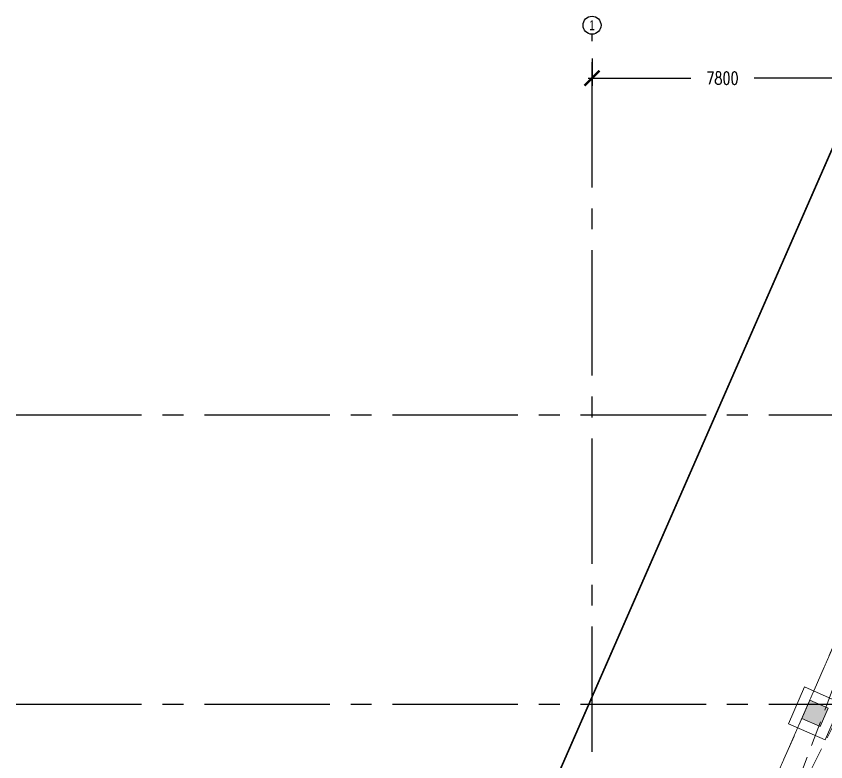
# Model space of a CAD drawing. Header units: millimetres. Extents: x -2076597 to 16308595, y -4402071 to 17875273.
# Drawn here: x -2075263 to -2051059, y -4209234 to -4186944 of the extents above; entities that cross this region are included whole.
import ezdxf
from ezdxf.enums import TextEntityAlignment as Align

# ---------------------------------------------------------------- set-up
doc = ezdxf.new("R2010")
doc.units = ezdxf.units.MM
for name, pattern in [('CENTER', [50.800000000000004, 31.75, -6.35, 6.35, -6.35]), ('CENTER2', [1.125, 0.75, -0.125, 0.125, -0.125]), ('DASHDOT', [1, 0.5, -0.25, 0, -0.25]), ('DASHED2', [0.375, 0.25, -0.125]), ('Demolished', [4.799999999999998, 3.199999999999999, -1.599999999999999])]:
    doc.linetypes.add(name, pattern=pattern)
for name, color, linetype, lineweight in [('A- SHAFT', 8, 'Continuous', 9), ('A-BOUNDARY LINES', 4, 'Continuous', 25), ('A-COL HATCH', 252, 'Continuous', 9), ('A-DETL-DEMO', 6, 'Demolished', 9), ('A-DETL-GENF', 92, 'Continuous', 9), ('S-COLS', 7, 'Continuous', 9)]:
    doc.layers.add(name, color=color, linetype=linetype, lineweight=lineweight)
for name, color, linetype in [('A-GRID', 8, 'CENTER'), ('A-GRIDTXT', 1, 'Continuous'), ('A-PODIUM LYT ARCH', 85, 'Continuous'), ('A-SETBACK', 3, 'Continuous'), ('A-SITE BOUNDARY', 7, 'CENTER'), ('S-GRID', 252, 'CENTER2')]:
    doc.layers.add(name, color=color, linetype=linetype)
doc.styles.add('ARIAL-GRID', font='arial.ttf', dxfattribs={"width": 0.7, "height": 15})
doc.styles.add('ROMANS', font='romans.shx', dxfattribs={"width": 0.75})
doc.dimstyles.new('DIMB-200', dxfattribs={"dimscale": 150, "dimtxt": 2.5, "dimasz": 3, "dimexe": 1.5, "dimexo": 0, "dimgap": 3, "dimtad": 0, "dimtoh": 1, "dimdec": 0, "dimzin": 0, "dimdsep": 46, "dimtxsty": 'ROMANS', "dimblk": 'ARCHTICK', "dimcen": 3, "dimdle": 0.75, "dimclrd": 8, "dimclre": 8, "dimclrt": 4, "dimazin": 0, "dimtfac": 1, "dimtdec": 0, "dimtix": 1, "dimtofl": 0, "dimtmove": 2, "dimatfit": 3, "dimldrblk": 'DOT', "dimfxl": 0, "dimtolj": 1, "dimtzin": 0, "dimarcsym": 0})

# ---------------------------------------------------------------- blocks, each defined once
blk = doc.blocks.new('Family - ___-240295-0_ ground floor')
at = {"layer": 'A-SETBACK', "linetype": 'DASHDOT', "lineweight": -2, "ltscale": 2000, "const_width": 25}
blk.add_lwpolyline([(76479.83439626312, 233662.6982867941), (47865.55767177325, 236124.157571312), (29165.90349804331, 193452.3024638332), (70914.59060184611, 193452.3024638332)], close=True, dxfattribs=at)
at = {"layer": 'A-SITE BOUNDARY', "ltscale": 100, "const_width": 50}
blk.add_lwpolyline([(83289.44024756085, 239099.080375459), (44095.86574142799, 242470.5927428864), (19985.75853242818, 187452.3024638332), (76141.3656168161, 187452.3024638332)], close=True, dxfattribs=at)
blk = doc.blocks.new('GRNO')
at = {"layer": 'A-GRIDTXT', "color": 8}
blk.add_circle((0, 0), 450, dxfattribs=at)
at = {"layer": 'A-GRIDTXT', "style": 'ARIAL-GRID', "width": 0.7}
blk.add_attdef('01', text='', height=350, dxfattribs=at).set_placement((0, 0), align=Align.MIDDLE_CENTER)
blk = doc.blocks.new('_ArchTick')
at = {"color": 0, "linetype": 'ByBlock', "const_width": 0.15}
blk.add_lwpolyline([(-0.5, -0.5), (0.5, 0.5)], dxfattribs=at)
blk = doc.blocks.new('*D36')
at = {"layer": 'A-BOUNDARY LINES', "color": 8, "lineweight": -2, "transparency": 16777216}
for p, q in [((686086.1642487897, -975068), (686086.1642487897, -976285.1068095863)), ((678285.9451848804, -975475.2928344645), (678285.9451848804, -976285.1068095863)), ((678173.4451848804, -976060.1068095863), (681240.5190025494, -976060.1068095863)), ((686198.6642487897, -976060.1068095863), (683131.5904311207, -976060.1068095863))]:
    blk.add_line(p, q, dxfattribs=at)
at = {"layer": 'Defpoints', "color": 0, "transparency": 16777216}
for p in [(686086.1642487897, -975068), (678285.9451848804, -975475.2928344645), (678285.9451848804, -976060.1068095863)]:
    blk.add_point(p, dxfattribs=at)
at = {"layer": 'A-BOUNDARY LINES', "color": 8, "lineweight": -2, "transparency": 16777216, "xscale": 450, "yscale": 450, "zscale": 450, "rotation": 180}
blk.add_blockref('_ArchTick', (678285.9451848804, -976060.1068095863), dxfattribs=at)
at = {"layer": 'A-BOUNDARY LINES', "color": 8, "lineweight": -2, "transparency": 16777216, "xscale": 450, "yscale": 450, "zscale": 450}
blk.add_blockref('_ArchTick', (686086.1642487897, -976060.1068095863), dxfattribs=at)
at = {"layer": 'A-BOUNDARY LINES', "color": 4, "transparency": 16777216, "insert": (682186.054716835, -976060.1068095863), "char_height": 375, "attachment_point": 5, "style": 'ROMANS'}
blk.add_mtext('\\A1;7800', dxfattribs=at)
blk = doc.blocks.new('_Dot')
at = {"color": 0, "linetype": 'ByBlock', "lineweight": -2}
blk.add_line((-0.5, 0), (-1, 0), dxfattribs=at)
at = {"color": 0, "linetype": 'ByBlock', "const_width": 0.5}
blk.add_lwpolyline([(-0.25, 0, 1), (0.25, 0, 1)], format="xyb", close=True, dxfattribs=at)
blk = doc.blocks.new('COLUMN 1')
at = {"layer": 'A-COL HATCH'}
blk.add_hatch(color=256, dxfattribs=at).paths.add_polyline_path([(685103.3414194603, -995446.7633216195), (684553.7923867665, -995205.940024022), (684794.6156843631, -994656.3909913301), (685344.1647170559, -994897.2142889239)])
at = {"layer": 'S-COLS'}
blk.add_lwpolyline([(685103.3414194603, -995446.7633216195), (684553.7923867665, -995205.940024022), (684794.6156843631, -994656.3909913301), (685344.1647170559, -994897.2142889239)], close=True, dxfattribs=at)
blk.add_lwpolyline([(685103.3414194603, -995446.7633216195), (684553.7923867665, -995205.940024022), (684794.6156843631, -994656.3909913301), (685344.1647170559, -994897.2142889239)], close=True, dxfattribs=at)
at = {"layer": 'S-GRID', "ltscale": 5000}
for p, q in [((678285.9451848799, -1035578.755195804), (678285.9451848799, -974745.3796445802)), ((661071.4409208517, -986124.1361663751), (726350.6785720722, -986124.1361663751)), ((661071.4409208517, -994774.1361663751), (726350.6785720722, -994774.1361663751))]:
    blk.add_line(p, q, dxfattribs=at)
at = {"layer": 'A-PODIUM LYT ARCH'}
ref = blk.add_blockref('GRNO', (678285.9451848799, -974476.3213486187), dxfattribs=dict(at, xscale=0.5979073243647236, yscale=0.5979073243647236, zscale=0.5979073243647236))
ref.add_attrib('01', '1', dxfattribs={"layer": 'A-GRIDTXT', "height": 298.9536621823617, "style": 'ARIAL-GRID', "width": 0.7}).set_placement((678285.9451848799, -974476.3213486187), align=Align.MIDDLE_CENTER)
at = {"layer": 'A-BOUNDARY LINES'}
dim = blk.add_linear_dim(base=(678285.9451848804, -976060.1068095863), p1=(686086.1642487897, -975068), p2=(678285.9451848804, -975475.2928344645), dimstyle='DIMB-200', dxfattribs=at)
dim.commit()
dim.dimension.update_dxf_attribs({"geometry": '*D36', "text_midpoint": (682186.054716835, -976060.1068095863)})

msp = doc.modelspace()

# ---------------------------------------------------------------- linework, layer by layer
at = {"layer": 'A- SHAFT', "linetype": 'DASHED2', "ltscale": 3000}
for p, q in [((-2059083.080451589, -4224607.138160214), (-2047668.940520084, -4198560.532120954)), ((-2059083.080451589, -4224607.138160214), (-2046031.234061707, -4198560.532120954)), ((-2047668.940520084, -4198560.532120954), (-2057333.080451587, -4224350.888836324))]:
    msp.add_line(p, q, dxfattribs=at)
at = {"layer": 'A-DETL-DEMO', "color": 8, "linetype": 'Continuous', "ltscale": 1.1}
msp.add_lwpolyline([(-2050594.674753991, -4207479.247376066), (-2051076.321349182, -4208578.345441457), (-2052175.419414621, -4208096.698846247), (-2051693.77281922, -4206997.600780953)], close=True, dxfattribs=at)

# ---------------------------------------------------------------- block references
at = {"layer": 'A-DETL-GENF', "color": 8}
msp.add_blockref('Family - ___-240295-0_ ground floor', (-2094762.451989525, -4432922.911459573), dxfattribs=at)
at = {"layer": 'A-GRID', "color": 8}
msp.add_blockref('COLUMN 1', (-2736334.025636468, -3212736.395954572), dxfattribs=at)

doc.saveas('drawing.dxf')
